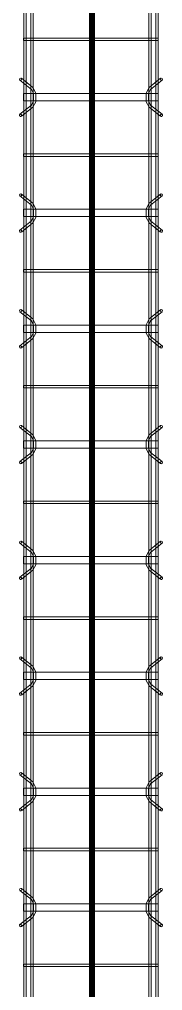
# Model space of a CAD drawing. Header units: inches. Extents: x -19229 to -222, y -6301 to 12387.
# Drawn here: x -3657.9 to -3643, y 10486.9 to 10587.6 of the extents above; entities that cross this region are included whole.
import ezdxf

# ---------------------------------------------------------------- set-up
doc = ezdxf.new("R2010")
doc.units = ezdxf.units.IN
doc.header["$MEASUREMENT"] = 0
doc.layers.add('A-GENM', color=13, linetype='Continuous', lineweight=9)
doc.layers.add('S-BEAM', color=12, linetype='Continuous', lineweight=9)

# ---------------------------------------------------------------- blocks, each defined once
blk = doc.blocks.new('Dowel bar assembly - Dowel bar assembly-671091-SLAB ON GROUND JOINTS')
at = {"layer": 'S-BEAM'}
for p, q in [((592.02, 2.23), (592.97, 1.03)), ((593.18, 1.19), (592.23, 2.39)), ((595.76, 2.39), (594.81, 1.19)), ((595.01, 1.03), (595.96, 2.23)), ((604.02, 2.23), (604.97, 1.03)), ((605.18, 1.19), (604.23, 2.39)), ((607.76, 2.39), (606.81, 1.19)), ((607.01, 1.03), (607.96, 2.23)), ((616.02, 2.23), (616.97, 1.03)), ((617.18, 1.19), (616.23, 2.39)), ((619.76, 2.39), (618.81, 1.19)), ((619.01, 1.03), (619.96, 2.23)), ((628.02, 2.23), (628.97, 1.03)), ((629.18, 1.19), (628.23, 2.39)), ((631.76, 2.39), (630.81, 1.19)), ((631.01, 1.03), (631.96, 2.23)), ((640.02, 2.23), (640.97, 1.03)), ((641.18, 1.19), (640.23, 2.39)), ((643.76, 2.39), (642.81, 1.19)), ((643.01, 1.03), (643.96, 2.23)), ((652.02, 2.23), (652.97, 1.03)), ((653.18, 1.19), (652.23, 2.39)), ((655.76, 2.39), (654.81, 1.19)), ((655.01, 1.03), (655.96, 2.23)), ((664.02, 2.23), (664.97, 1.03)), ((665.18, 1.19), (664.23, 2.39)), ((667.76, 2.39), (666.81, 1.19)), ((667.01, 1.03), (667.96, 2.23)), ((676.02, 2.23), (676.97, 1.03)), ((677.18, 1.19), (676.23, 2.39)), ((679.76, 2.39), (678.81, 1.19)), ((679.01, 1.03), (679.96, 2.23)), ((1524, 1.98), (0, 1.98)), ((0, 1.72), (1524, 1.72)), ((1524, 1.25), (0, 1.25)), ((587.87, 1.99), (587.87, -12.01)), ((588.13, 1.99), (587.87, 1.99)), ((587.87, 1.99), (588.13, 1.99)), ((588.13, -12.01), (588.13, 1.99)), ((593.62, 1.99), (593.62, -12.01)), ((594.38, 1.99), (593.62, 1.99)), ((593.62, 1.99), (594.38, 1.99)), ((594.38, -12.01), (594.38, 1.99)), ((599.87, 1.99), (599.87, -12.01)), ((600.13, 1.99), (599.87, 1.99)), ((599.87, 1.99), (600.13, 1.99)), ((600.13, -12.01), (600.13, 1.99)), ((605.62, 1.99), (605.62, -12.01)), ((606.38, 1.99), (605.62, 1.99)), ((605.62, 1.99), (606.38, 1.99)), ((606.38, -12.01), (606.38, 1.99)), ((611.87, 1.99), (611.87, -12.01)), ((612.13, 1.99), (611.87, 1.99)), ((611.87, 1.99), (612.13, 1.99)), ((612.13, -12.01), (612.13, 1.99)), ((617.62, 1.99), (617.62, -12.01)), ((618.38, 1.99), (617.62, 1.99)), ((617.62, 1.99), (618.38, 1.99)), ((618.38, -12.01), (618.38, 1.99)), ((623.87, 1.99), (623.87, -12.01)), ((624.13, 1.99), (623.87, 1.99)), ((623.87, 1.99), (624.13, 1.99)), ((624.13, -12.01), (624.13, 1.99)), ((629.62, 1.99), (629.62, -12.01)), ((630.38, 1.99), (629.62, 1.99)), ((629.62, 1.99), (630.38, 1.99)), ((630.38, -12.01), (630.38, 1.99)), ((635.87, 1.99), (635.87, -12.01)), ((636.13, 1.99), (635.87, 1.99)), ((635.87, 1.99), (636.13, 1.99)), ((636.13, -12.01), (636.13, 1.99)), ((641.62, 1.99), (641.62, -12.01)), ((642.38, 1.99), (641.62, 1.99)), ((641.62, 1.99), (642.38, 1.99)), ((642.38, -12.01), (642.38, 1.99)), ((647.87, 1.99), (647.87, -12.01)), ((648.13, 1.99), (647.87, 1.99)), ((647.87, 1.99), (648.13, 1.99)), ((648.13, -12.01), (648.13, 1.99)), ((653.62, 1.99), (653.62, -12.01)), ((654.38, 1.99), (653.62, 1.99)), ((653.62, 1.99), (654.38, 1.99)), ((654.38, -12.01), (654.38, 1.99)), ((659.87, 1.99), (659.87, -12.01)), ((660.13, 1.99), (659.87, 1.99)), ((659.87, 1.99), (660.13, 1.99)), ((660.13, -12.01), (660.13, 1.99)), ((665.62, 1.99), (665.62, -12.01)), ((666.38, 1.99), (665.62, 1.99)), ((665.62, 1.99), (666.38, 1.99)), ((666.38, -12.01), (666.38, 1.99)), ((671.87, 1.99), (671.87, -12.01)), ((672.13, 1.99), (671.87, 1.99)), ((671.87, 1.99), (672.13, 1.99)), ((672.13, -12.01), (672.13, 1.99)), ((677.62, 1.99), (677.62, -12.01)), ((678.38, 1.99), (677.62, 1.99)), ((677.62, 1.99), (678.38, 1.99)), ((678.38, -12.01), (678.38, 1.99)), ((683.87, 1.99), (683.87, -12.01)), ((684.13, 1.99), (683.87, 1.99)), ((683.87, 1.99), (684.13, 1.99)), ((684.13, -12.01), (684.13, 1.99)), ((0, 0.99), (1524, 0.99)), ((1524, -11.01), (0, -11.01)), ((592.97, -11.05), (592.02, -12.25)), ((595.96, -12.25), (595.01, -11.05)), ((604.97, -11.05), (604.02, -12.25)), ((607.96, -12.25), (607.01, -11.05)), ((616.97, -11.05), (616.02, -12.25)), ((619.96, -12.25), (619.01, -11.05)), ((628.97, -11.05), (628.02, -12.25)), ((631.96, -12.25), (631.01, -11.05)), ((640.97, -11.05), (640.02, -12.25)), ((643.96, -12.25), (643.01, -11.05)), ((652.97, -11.05), (652.02, -12.25)), ((655.96, -12.25), (655.01, -11.05)), ((664.97, -11.05), (664.02, -12.25)), ((667.96, -12.25), (667.01, -11.05)), ((676.97, -11.05), (676.02, -12.25)), ((679.96, -12.25), (679.01, -11.05)), ((0, -11.27), (1524, -11.27)), ((1524, -11.74), (0, -11.74)), ((0, -12), (1524, -12)), ((588.13, -12.01), (587.87, -12.01)), ((587.87, -12.01), (588.13, -12.01)), ((592.23, -12.41), (593.18, -11.21)), ((594.38, -12.01), (593.62, -12.01)), ((593.62, -12.01), (594.38, -12.01)), ((594.81, -11.21), (595.76, -12.41)), ((600.13, -12.01), (599.87, -12.01)), ((599.87, -12.01), (600.13, -12.01)), ((604.23, -12.41), (605.18, -11.21)), ((606.38, -12.01), (605.62, -12.01)), ((605.62, -12.01), (606.38, -12.01)), ((606.81, -11.21), (607.76, -12.41)), ((612.13, -12.01), (611.87, -12.01)), ((611.87, -12.01), (612.13, -12.01)), ((616.23, -12.41), (617.18, -11.21)), ((618.38, -12.01), (617.62, -12.01)), ((617.62, -12.01), (618.38, -12.01)), ((618.81, -11.21), (619.76, -12.41)), ((624.13, -12.01), (623.87, -12.01)), ((623.87, -12.01), (624.13, -12.01)), ((628.23, -12.41), (629.18, -11.21)), ((630.38, -12.01), (629.62, -12.01)), ((629.62, -12.01), (630.38, -12.01)), ((630.81, -11.21), (631.76, -12.41)), ((636.13, -12.01), (635.87, -12.01)), ((635.87, -12.01), (636.13, -12.01)), ((640.23, -12.41), (641.18, -11.21)), ((642.38, -12.01), (641.62, -12.01)), ((641.62, -12.01), (642.38, -12.01)), ((642.81, -11.21), (643.76, -12.41)), ((648.13, -12.01), (647.87, -12.01)), ((647.87, -12.01), (648.13, -12.01)), ((652.23, -12.41), (653.18, -11.21)), ((654.38, -12.01), (653.62, -12.01)), ((653.62, -12.01), (654.38, -12.01)), ((654.81, -11.21), (655.76, -12.41)), ((660.13, -12.01), (659.87, -12.01)), ((659.87, -12.01), (660.13, -12.01)), ((664.23, -12.41), (665.18, -11.21)), ((666.38, -12.01), (665.62, -12.01)), ((665.62, -12.01), (666.38, -12.01)), ((666.81, -11.21), (667.76, -12.41)), ((672.13, -12.01), (671.87, -12.01)), ((671.87, -12.01), (672.13, -12.01)), ((676.23, -12.41), (677.18, -11.21)), ((678.38, -12.01), (677.62, -12.01)), ((677.62, -12.01), (678.38, -12.01)), ((678.81, -11.21), (679.76, -12.41)), ((684.13, -12.01), (683.87, -12.01)), ((683.87, -12.01), (684.13, -12.01))]:
    blk.add_line(p, q, dxfattribs=at)
at = {"layer": 'S-BEAM', "flags": 128}
for points in [[(592.97, 1.03), (593.53, 0.73), (594.39, 0.72), (594.97, 0.99), (595.01, 1.03)], [(593.18, 1.19), (593.62, 0.97), (594.38, 0.98), (594.81, 1.19)], [(604.97, 1.03), (605.53, 0.73), (606.39, 0.72), (606.97, 0.99), (607.01, 1.03)], [(605.18, 1.19), (605.62, 0.97), (606.38, 0.98), (606.81, 1.19)], [(616.97, 1.03), (617.53, 0.73), (618.39, 0.72), (618.97, 0.99), (619.01, 1.03)], [(617.18, 1.19), (617.62, 0.97), (618.38, 0.98), (618.81, 1.19)], [(628.97, 1.03), (629.53, 0.73), (630.39, 0.72), (630.97, 0.99), (631.01, 1.03)], [(629.18, 1.19), (629.62, 0.97), (630.38, 0.98), (630.81, 1.19)], [(640.97, 1.03), (641.53, 0.73), (642.39, 0.72), (642.97, 0.99), (643.01, 1.03)], [(641.18, 1.19), (641.62, 0.97), (642.38, 0.98), (642.81, 1.19)], [(652.97, 1.03), (653.53, 0.73), (654.39, 0.72), (654.97, 0.99), (655.01, 1.03)], [(653.18, 1.19), (653.62, 0.97), (654.38, 0.98), (654.81, 1.19)], [(664.97, 1.03), (665.53, 0.73), (666.39, 0.72), (666.97, 0.99), (667.01, 1.03)], [(665.18, 1.19), (665.62, 0.97), (666.38, 0.98), (666.81, 1.19)], [(676.97, 1.03), (677.53, 0.73), (678.39, 0.72), (678.97, 0.99), (679.01, 1.03)], [(677.18, 1.19), (677.62, 0.97), (678.38, 0.98), (678.81, 1.19)], [(592.97, -11.05), (593.53, -10.75), (594.39, -10.74), (594.97, -11.01), (595.01, -11.05)], [(593.18, -11.21), (593.62, -10.99), (594.38, -11), (594.81, -11.21)], [(604.97, -11.05), (605.53, -10.75), (606.39, -10.74), (606.97, -11.01), (607.01, -11.05)], [(605.18, -11.21), (605.62, -10.99), (606.38, -11), (606.81, -11.21)], [(616.97, -11.05), (617.53, -10.75), (618.39, -10.74), (618.97, -11.01), (619.01, -11.05)], [(617.18, -11.21), (617.62, -10.99), (618.38, -11), (618.81, -11.21)], [(628.97, -11.05), (629.53, -10.75), (630.39, -10.74), (630.97, -11.01), (631.01, -11.05)], [(629.18, -11.21), (629.62, -10.99), (630.38, -11), (630.81, -11.21)], [(640.97, -11.05), (641.53, -10.75), (642.39, -10.74), (642.97, -11.01), (643.01, -11.05)], [(641.18, -11.21), (641.62, -10.99), (642.38, -11), (642.81, -11.21)], [(652.97, -11.05), (653.53, -10.75), (654.39, -10.74), (654.97, -11.01), (655.01, -11.05)], [(653.18, -11.21), (653.62, -10.99), (654.38, -11), (654.81, -11.21)], [(664.97, -11.05), (665.53, -10.75), (666.39, -10.74), (666.97, -11.01), (667.01, -11.05)], [(665.18, -11.21), (665.62, -10.99), (666.38, -11), (666.81, -11.21)], [(676.97, -11.05), (677.53, -10.75), (678.39, -10.74), (678.97, -11.01), (679.01, -11.05)], [(677.18, -11.21), (677.62, -10.99), (678.38, -11), (678.81, -11.21)]]:
    blk.add_lwpolyline(points, dxfattribs=at)
at = {"layer": 'S-BEAM'}
for centre, major_axis, start_param, end_param in [((592.12, 2.31), (0.101, 0.08), 5.709265, 8.850858), ((592.12, 2.31), (0.101, 0.08), 2.567673, 5.709265), ((595.86, 2.31), (-0.101, 0.08), 3.715513, 6.857105), ((595.86, 2.31), (-0.101, 0.08), 0.57392, 3.715513), ((604.12, 2.31), (0.101, 0.08), 5.709265, 8.850858), ((604.12, 2.31), (0.101, 0.08), 2.567673, 5.709265), ((607.86, 2.31), (-0.101, 0.08), 3.715513, 6.857105), ((607.86, 2.31), (-0.101, 0.08), 0.57392, 3.715513), ((616.12, 2.31), (0.101, 0.08), 5.709265, 8.850858), ((616.12, 2.31), (0.101, 0.08), 2.567673, 5.709265), ((619.86, 2.31), (-0.101, 0.08), 3.715513, 6.857105), ((619.86, 2.31), (-0.101, 0.08), 0.57392, 3.715513), ((628.12, 2.31), (0.101, 0.08), 5.709265, 8.850858), ((628.12, 2.31), (0.101, 0.08), 2.567673, 5.709265), ((631.86, 2.31), (-0.101, 0.08), 3.715513, 6.857105), ((631.86, 2.31), (-0.101, 0.08), 0.57392, 3.715513), ((640.12, 2.31), (0.101, 0.08), 5.709265, 8.850858), ((640.12, 2.31), (0.101, 0.08), 2.567673, 5.709265), ((643.86, 2.31), (-0.101, 0.08), 3.715513, 6.857105), ((643.86, 2.31), (-0.101, 0.08), 0.57392, 3.715513), ((652.12, 2.31), (0.101, 0.08), 5.709265, 8.850858), ((652.12, 2.31), (0.101, 0.08), 2.567673, 5.709265), ((655.86, 2.31), (-0.101, 0.08), 3.715513, 6.857105), ((655.86, 2.31), (-0.101, 0.08), 0.57392, 3.715513), ((664.12, 2.31), (0.101, 0.08), 5.709265, 8.850858), ((664.12, 2.31), (0.101, 0.08), 2.567673, 5.709265), ((667.86, 2.31), (-0.101, 0.08), 3.715513, 6.857105), ((667.86, 2.31), (-0.101, 0.08), 0.57392, 3.715513), ((676.12, 2.31), (0.101, 0.08), 5.709265, 8.850858), ((676.12, 2.31), (0.101, 0.08), 2.567673, 5.709265), ((679.86, 2.31), (-0.101, 0.08), 3.715513, 6.857105), ((679.86, 2.31), (-0.101, 0.08), 0.57392, 3.715513), ((592.12, -12.33), (-0.101, 0.08), 3.715513, 6.857105), ((592.12, -12.33), (-0.101, 0.08), 0.57392, 3.715513), ((595.86, -12.33), (0.101, 0.08), 5.709265, 8.850858), ((595.86, -12.33), (0.101, 0.08), 2.567673, 5.709265), ((604.12, -12.33), (-0.101, 0.08), 3.715513, 6.857105), ((604.12, -12.33), (-0.101, 0.08), 0.57392, 3.715513), ((607.86, -12.33), (0.101, 0.08), 5.709265, 8.850858), ((607.86, -12.33), (0.101, 0.08), 2.567673, 5.709265), ((616.12, -12.33), (-0.101, 0.08), 3.715513, 6.857105), ((616.12, -12.33), (-0.101, 0.08), 0.57392, 3.715513), ((619.86, -12.33), (0.101, 0.08), 5.709265, 8.850858), ((619.86, -12.33), (0.101, 0.08), 2.567673, 5.709265), ((628.12, -12.33), (-0.101, 0.08), 3.715513, 6.857105), ((628.12, -12.33), (-0.101, 0.08), 0.57392, 3.715513), ((631.86, -12.33), (0.101, 0.08), 5.709265, 8.850858), ((631.86, -12.33), (0.101, 0.08), 2.567673, 5.709265), ((640.12, -12.33), (-0.101, 0.08), 3.715513, 6.857105), ((640.12, -12.33), (-0.101, 0.08), 0.57392, 3.715513), ((643.86, -12.33), (0.101, 0.08), 5.709265, 8.850858), ((643.86, -12.33), (0.101, 0.08), 2.567673, 5.709265), ((652.12, -12.33), (-0.101, 0.08), 3.715513, 6.857105), ((652.12, -12.33), (-0.101, 0.08), 0.57392, 3.715513), ((655.86, -12.33), (0.101, 0.08), 5.709265, 8.850858), ((655.86, -12.33), (0.101, 0.08), 2.567673, 5.709265), ((664.12, -12.33), (-0.101, 0.08), 3.715513, 6.857105), ((664.12, -12.33), (-0.101, 0.08), 0.57392, 3.715513), ((667.86, -12.33), (0.101, 0.08), 5.709265, 8.850858), ((667.86, -12.33), (0.101, 0.08), 2.567673, 5.709265), ((676.12, -12.33), (-0.101, 0.08), 3.715513, 6.857105), ((676.12, -12.33), (-0.101, 0.08), 0.57392, 3.715513), ((679.86, -12.33), (0.101, 0.08), 5.709265, 8.850858), ((679.86, -12.33), (0.101, 0.08), 2.567673, 5.709265)]:
    blk.add_ellipse(centre, major_axis=major_axis, ratio=0.816528, start_param=start_param, end_param=end_param, dxfattribs=at)

msp = doc.modelspace()

# ---------------------------------------------------------------- linework, layer by layer
at = {"layer": 'A-GENM'}
for p, q in [((-3650.57292, 9901.1894), (-3650.57292, 11426.9894)), ((-3650.51315, 11426.9894), (-3650.51315, 9901.1894)), ((-3650.51315, 11426.9894), (-3650.51315, 9901.1894)), ((-3650.49529, 11426.9894), (-3650.49529, 9901.1894)), ((-3650.48604, 9901.1894), (-3650.48604, 11426.9894)), ((-3650.47378, 9901.1894), (-3650.47378, 11426.9894)), ((-3650.47378, 11426.9894), (-3650.47378, 9901.1894)), ((-3650.40841, 9901.1894), (-3650.40841, 11426.9894)), ((-3650.35974, 9901.1894), (-3650.35974, 11426.9894)), ((-3650.27286, 11426.9894), (-3650.27286, 9901.1894)), ((-3650.15882, 9901.1894), (-3650.15882, 11426.9894)), ((-3650.15882, 9901.1894), (-3650.15882, 11426.9894)), ((-3650.15125, 9901.1894), (-3650.15125, 11426.9894)), ((-3650.14972, 9901.1894), (-3650.14972, 11426.9894)), ((-3650.11944, 11426.9894), (-3650.11944, 9901.1894)), ((-3650.11944, 11426.9894), (-3650.11944, 9901.1894)), ((-3650.06436, 9901.1894), (-3650.06436, 11426.9894)), ((-3650.06284, 9901.1894), (-3650.06284, 11426.9894))]:
    msp.add_line(p, q, dxfattribs=at)

# ---------------------------------------------------------------- block references
at = {"layer": 'S-BEAM', "rotation": 89.99999999999991}
msp.add_blockref('Dowel bar assembly - Dowel bar assembly-671091-SLAB ON GROUND JOINTS', (-3655.42348, 9901.50636), dxfattribs=at)

doc.saveas('drawing.dxf')
